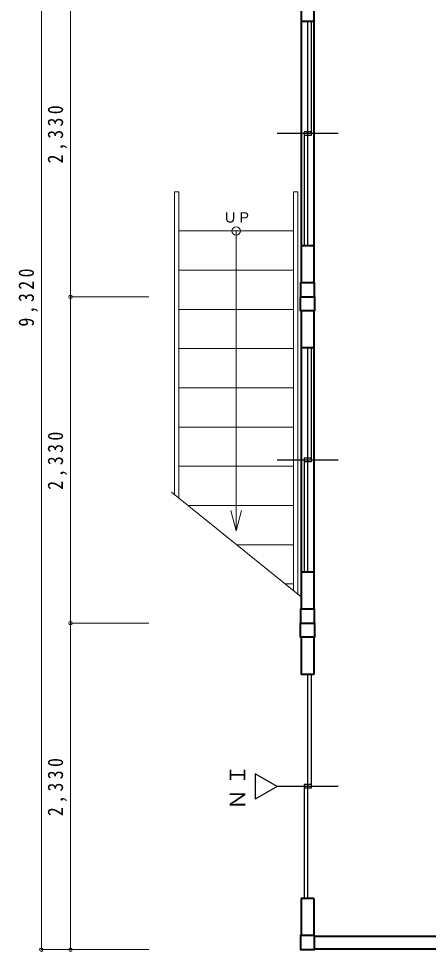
# Model space of a CAD drawing. Units: millimetres at full size, sheet at 1:50. Extents: x -7823 to 8572, y -5149 to 5957.
# Drawn here: x -7823 to -4899, y -4419 to 2240 of the extents above; entities that cross this region are included whole.
import ezdxf
from ezdxf.enums import TextEntityAlignment as Align

# ---------------------------------------------------------------- set-up
doc = ezdxf.new("R2010")
doc.units = ezdxf.units.MM
doc.header["$LTSCALE"] = 50
doc.header["$PDMODE"] = 32
doc.header["$PDSIZE"] = 25
doc.layers.add('0-1', color=7, linetype='Continuous', lineweight=25)
doc.layers.add('0-F', color=4, linetype='Continuous', lineweight=18)
doc.styles.add('ＭＳ ゴシック', font='')
doc.styles.get('ＭＳ ゴシック').set_extended_font_data('MS Gothic')

msp = doc.modelspace()

# ---------------------------------------------------------------- linework, layer by layer
at = {"layer": '0-1', "color": 2, "lineweight": 40}
for p, q in [((-5806.22, 2483.89), (-5806.22, 353.89)), ((-5716.22, 2483.89), (-5716.22, 353.89)), ((-5716.22, 2218.89), (-5806.21, 2218.89)), ((-5716.22, 618.89), (-5806.21, 618.89)), ((-5806.22, 153.89), (-5806.22, -1976.11)), ((-5716.22, 153.89), (-5716.22, -1976.11)), ((-5716.22, -111.11), (-5806.21, -111.11)), ((-5716.22, -1711.11), (-5806.21, -1711.11)), ((-5806.22, -2176.11), (-5806.22, -2441.11)), ((-5716.22, -2176.11), (-5716.22, -2441.11)), ((-5716.22, -2441.11), (-5806.21, -2441.11)), ((-5806.22, -4041.11), (-5806.22, -4306.11)), ((-5716.22, -4041.11), (-5806.21, -4041.11)), ((-5716.22, -4041.11), (-5716.22, -4306.11)), ((-5711.22, -4311.11), (-311.22, -4311.11)), ((-5711.22, -4401.11), (-311.22, -4401.11))]:
    msp.add_line(p, q, dxfattribs=at)
at = {"layer": '0-1'}
for p, q in [((-5761.22, 2218.89), (-5761.22, 618.89)), ((-5736.22, 2218.89), (-5736.22, 1406.39)), ((-5543.09, 1418.89), (-5979.34, 1418.89)), ((-5786.22, 1431.39), (-5786.22, 618.89)), ((-5736.22, 1431.39), (-5786.22, 1431.39)), ((-5736.22, 1406.39), (-5786.22, 1406.39)), ((-5761.22, -111.11), (-5761.22, -1711.11)), ((-5736.22, -111.11), (-5736.22, -923.61)), ((-5543.09, -911.11), (-5979.34, -911.11)), ((-5786.22, -898.61), (-5786.22, -1711.11)), ((-5736.22, -898.61), (-5786.22, -898.61)), ((-5736.22, -923.61), (-5786.22, -923.61)), ((-5761.22, -2441.11), (-5761.22, -4041.11)), ((-5736.22, -2441.11), (-5736.22, -3253.61)), ((-5979.34, -3241.11), (-6136.18, -3150.56)), ((-6136.18, -3150.56), (-6136.18, -3331.67)), ((-5979.34, -3241.11), (-6136.18, -3331.67)), ((-5543.09, -3241.11), (-5979.34, -3241.11)), ((-5786.22, -3228.61), (-5786.22, -4041.11)), ((-5736.22, -3228.61), (-5786.22, -3228.61)), ((-5736.22, -3253.61), (-5786.22, -3253.61))]:
    msp.add_line(p, q, dxfattribs=at)
at = {"layer": '0-1', "color": 4, "lineweight": 18}
for p, q in [((-6681.22, 1003.89), (-6711.22, 1003.89)), ((-6711.22, 1003.89), (-6711.22, -1158.64)), ((-6681.22, -1182.86), (-6681.22, 1003.89)), ((-5831.22, 1003.89), (-5861.22, 1003.89)), ((-5861.22, -1844.72), (-5861.22, 1003.89)), ((-5831.22, 1003.89), (-5831.22, -1868.93)), ((-5861.22, 723.89), (-6681.22, 723.89)), ((-6271.22, 723.89), (-6271.22, -1417.25)), ((-5861.22, 443.89), (-6681.22, 443.89)), ((-5861.22, 163.89), (-6681.22, 163.89)), ((-5861.22, -116.11), (-6681.22, -116.11)), ((-5861.22, -396.11), (-6681.22, -396.11)), ((-5861.22, -676.11), (-6681.22, -676.11)), ((-5861.22, -956.11), (-6681.22, -956.11)), ((-6732.39, -1141.55), (-5807.19, -1888.32)), ((-5861.22, -1236.11), (-6615.24, -1236.11)), ((-6271.22, -1417.25), (-6310.04, -1272.36)), ((-6271.22, -1417.25), (-6232.39, -1272.36)), ((-5861.22, -1516.11), (-6268.33, -1516.11)), ((-5861.22, -1796.11), (-5921.43, -1796.11))]:
    msp.add_line(p, q, dxfattribs=at)
at = {"layer": '0-1', "color": 2, "lineweight": 40}
for points in [[(-5711.22, 253.89), (-5711.22, 353.89), (-5811.22, 353.89), (-5811.22, 253.89)], [(-5711.22, 253.89), (-5711.22, 153.89), (-5811.22, 153.89), (-5811.22, 253.89)], [(-5711.22, -2076.11), (-5711.22, -1976.11), (-5811.22, -1976.11), (-5811.22, -2076.11)], [(-5711.22, -2076.11), (-5711.22, -2176.11), (-5811.22, -2176.11), (-5811.22, -2076.11)], [(-5711.22, -4406.11), (-5711.22, -4306.11), (-5811.22, -4306.11), (-5811.22, -4406.11)], [(-5811.22, -4306.11), (-5811.22, -4406.11), (-5711.22, -4406.11), (-5711.22, -4306.11)]]:
    msp.add_lwpolyline(points, close=True, dxfattribs=at)
at = {"layer": '0-1', "color": 4, "lineweight": 18}
msp.add_circle((-6271.22, 723.89), 30, dxfattribs=at)
at = {"layer": '0-F'}
for p, q in [((-7661.21, -4406.11), (-7661.21, 4913.89)), ((-7453.42, 2583.89), (-7453.42, 253.89)), ((-7453.42, 253.89), (-6894.41, 253.89)), ((-7453.42, 253.89), (-7453.42, -2076.11)), ((-7453.42, -2076.11), (-6894.41, -2076.11)), ((-7453.42, -2076.11), (-7453.42, -4406.11)), ((-7661.21, -4406.11), (-7453.42, -4406.11)), ((-7453.42, -4406.11), (-6894.41, -4406.11))]:
    msp.add_line(p, q, dxfattribs=at)
for p in [(-7453.42, 253.89), (-7453.42, -2076.11), (-7661.21, -4406.11), (-7453.42, -4406.11)]:
    msp.add_point(p, dxfattribs=at)

# ---------------------------------------------------------------- texts
at = {"layer": '0-1', "color": 4, "style": 'ＭＳ ゴシック'}
msp.add_text('ＵＰ', height=73.31, dxfattribs=at).set_placement((-6364.5, 762.35), align=Align.BOTTOM_LEFT)
at = {"layer": '0-1', "insert": (-6316.5, -3083.49), "char_height": 110, "attachment_point": 7, "rotation": 270, "style": 'ＭＳ ゴシック'}
msp.add_mtext('\\T1.17;ＩＮ', dxfattribs=at)
at = {"layer": '0-F', "color": 7, "char_height": 110, "attachment_point": 7, "rotation": 90, "style": 'ＭＳ ゴシック'}
for s, insert in [('\\T1.38;\\W0.85;2,330', (-7478.42, 1206.39)), ('\\T1.38;\\W0.85;9,320', (-7686.21, 41.39)), ('\\T1.38;\\W0.85;2,330', (-7478.42, -1123.61)), ('\\T1.38;\\W0.85;2,330', (-7478.42, -3453.61))]:
    msp.add_mtext(s, dxfattribs=dict(at, insert=insert))

doc.saveas('drawing.dxf')
